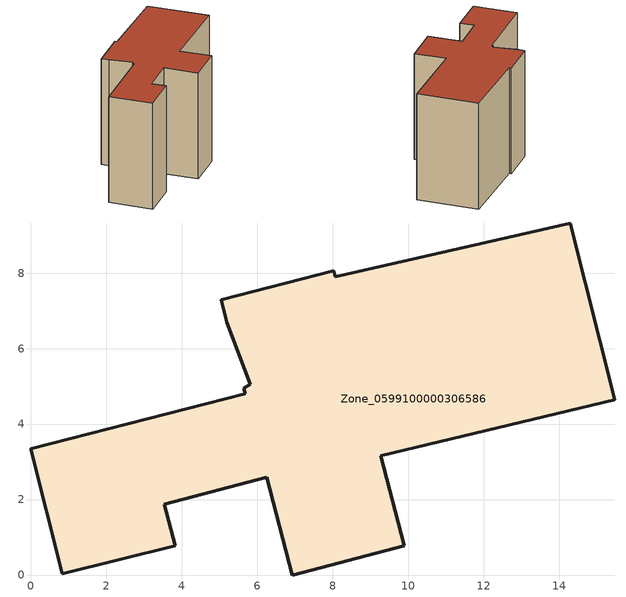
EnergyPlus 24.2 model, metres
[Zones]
Zone_0599100000306586
 floor ground (C_G): 3.82,0.78 0.83,0.03 0,3.34 5.68,4.81 5.64,4.95 5.82,5.06 5.19,6.7 5.04,7.29 8.03,8.07 8.07,7.91 14.29,9.33 15.46,4.64 9.27,3.16 9.89,0.78 6.93,0 6.25,2.59 3.53,1.87 z0
 wall outside (C_F): 9.89,0.78 9.27,3.16 15.46,4.64 14.29,9.33 8.07,7.91 8.03,8.07 5.04,7.29 5.19,6.7 5.82,5.06 5.64,4.95 5.68,4.81 0,3.34 0.83,0.03 3.82,0.78 3.53,1.87 6.25,2.59 6.93,0 9.89,0.78 z0:8.66
 roof outside (C_R): 5.68,4.81 0,3.34 0.83,0.03 3.82,0.78 3.53,1.87 6.25,2.59 6.93,0 9.89,0.78 9.27,3.16 15.46,4.64 14.29,9.33 8.07,7.91 8.03,8.07 5.04,7.29 5.19,6.7 5.82,5.06 5.64,4.95 z8.66
[BUILDING]
Pand.0599100000306586: North Axis=0; Terrain=City; Loads Convergence Tolerance Value=0.04; Temperature Convergence Tolerance Value=0.4; Solar Distribution=FullExterior; Maximum Number of Warmup Days=25; Minimum Number of Warmup Days=1
[Site:Location]
Rotterdam.The.Hague.AP_ZH_NLD Design_Conditions: Latitude=51.96; Longitude=4.45; Time Zone=1; Elevation=-4.5
[SITE:GROUNDTEMPERATURE:BUILDINGSURFACE]
18, 18, 18, 18, 18, 18, 18, 18, 18, 18, 18, 18
[MATERIAL] Thermal Absorptance=0.9; Solar Absorptance=0.7; Visible Absorptance=0.7
Name | Roughness | Thickness | Conductivity | Density | Specific Heat
G.TI.1965-1974 | MediumSmooth | 0.15 | 0.882353 | 540 | 1210
F.TI.1965-1974 | Rough | 0.3 | 0.697674 | 1920 | 840
R.TI.1965-1974 | MediumRough | 0.2 | 0.232558 | 1500 | 1000
[CONSTRUCTION]
C_G: G.TI.1965-1974
C_F: F.TI.1965-1974
C_R: R.TI.1965-1974
[ZONE]
Zone_0599100000306586: Type=1; Multiplier=1; Ceiling Height=Autocalculate; Volume=Autocalculate; Floor Area=autocalculate; Part of Total Floor Area=Yes
[ZONEINFILTRATION:DESIGNFLOWRATE]
Infil_Zone_0599100000306586: Zone or ZoneList or Space or SpaceList=Zone_0599100000306586; Schedule=AlwaysOn; Design Flow Rate Calculation Method=Flow/Area; Flow Rate per Floor Area=0.003; Constant Term Coefficient=1; Temperature Term Coefficient=0; Velocity Term Coefficient=0; Velocity Squared Term Coefficient=0
[HVACTEMPLATE:ZONE:IDEALLOADSAIRSYSTEM]
Zone_0599100000306586: Maximum Heating Supply Air Temperature=50; Minimum Cooling Supply Air Temperature=13; Maximum Heating Supply Air Humidity Ratio=0.0156; Minimum Cooling Supply Air Humidity Ratio=0.0077; Heating Limit=NoLimit; Cooling Limit=NoLimit; Dehumidification Control Type=ConstantSensibleHeatRatio; Cooling Sensible Heat Ratio=0.7; Dehumidification Setpoint=60; Humidification Control Type=None; Humidification Setpoint=30; Outdoor Air Method=None; Outdoor Air Flow Rate per Person=0.00944; Outdoor Air Flow Rate per Zone Floor Area=0; Outdoor Air Flow Rate per Zone=0; Demand Controlled Ventilation Type=None; Outdoor Air Economizer Type=NoEconomizer; Heat Recovery Type=None; Sensible Heat Recovery Effectiveness=0.7; Latent Heat Recovery Effectiveness=0.65
[ZONECONTROL:THERMOSTAT]
ThermostatControl_Zone_0599100000306586: Zone or ZoneList=Zone_0599100000306586; Control Type Schedule=DualSetpointControlType; Control 1=Thermostat_Zone_0599100000306586; Temperature Difference Between Cutout And Setpoint=0
[THERMOSTATSETPOINT:DUALSETPOINT]
Thermostat_Zone_0599100000306586: Heating Setpoint Temperature Schedule=HeatingSetpoint_Zone_0599100000306586; Cooling Setpoint Temperature Schedule=CoolingSetpoint_Zone_0599100000306586
[SCHEDULE:COMPACT]
HeatingSetpoint_Zone_0599100000306586: Through: 12/31, For: AllDays, Until: 24:00, 21
CoolingSetpoint_Zone_0599100000306586: Through: 12/31, For: AllDays, Until: 24:00, 24
DualSetpointControlType: Through: 12/31, For: AllDays, Until: 24:00, 4
AlwaysOn: Through: 12/31, For: AllDays, Until: 24:00, 1
